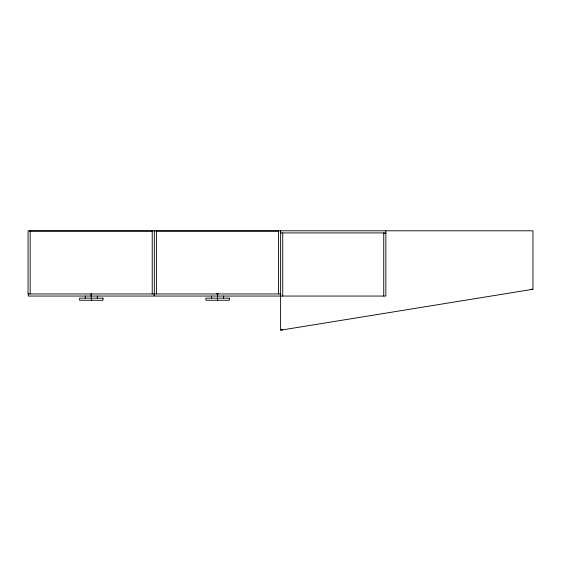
<?xml version="1.0" encoding="UTF-8"?>
<svg xmlns="http://www.w3.org/2000/svg" width="561" height="561" viewBox="0 0 561 561"><rect width="100%" height="100%" fill="white"/><g stroke="black" fill="none" stroke-linecap="round" stroke-linejoin="round"><path stroke-width="0.84" d="M280.619 293.95L28.05 293.95L28.05 230.802L532.95 230.802L532.95 289.273L280.619 330.198L280.619 230.802M29.579 231.153L152.227 231.153M155.86 231.153L278.515 231.153M280.619 232.913L385.856 232.913M383.745 233.495L385.856 233.495M530.846 289.273L532.95 289.273M216.602 293.712L218.348 293.712M280.619 296.054L385.856 296.054L385.856 230.802M280.619 329.847L282.723 329.847M383.745 232.913L383.745 296.054M282.723 232.913L282.723 296.054M280.381 293.95L280.381 296.054L154.57 296.054L154.57 293.95M278.515 230.802L278.515 293.95M223.615 296.054L223.615 298.157M217.591 293.95L217.591 300.261M217.359 293.95L217.359 296.054M211.567 296.054L211.567 298.157M156.435 230.802L156.435 293.95M154.331 230.802L154.331 293.95M154.1 293.95L154.1 296.054L28.281 296.054L28.281 293.95M152.227 230.802L152.227 293.95M97.334 296.054L97.334 298.157M91.31 293.95L91.31 300.261M91.071 293.95L91.071 296.054M85.286 296.054L85.286 298.157M30.154 230.802L30.154 293.95M103 298.157L79.613 298.157L79.613 300.261L103 300.261L103 298.157M229.288 298.157L205.901 298.157L205.901 300.261L229.288 300.261L229.288 298.157"/></g></svg>
